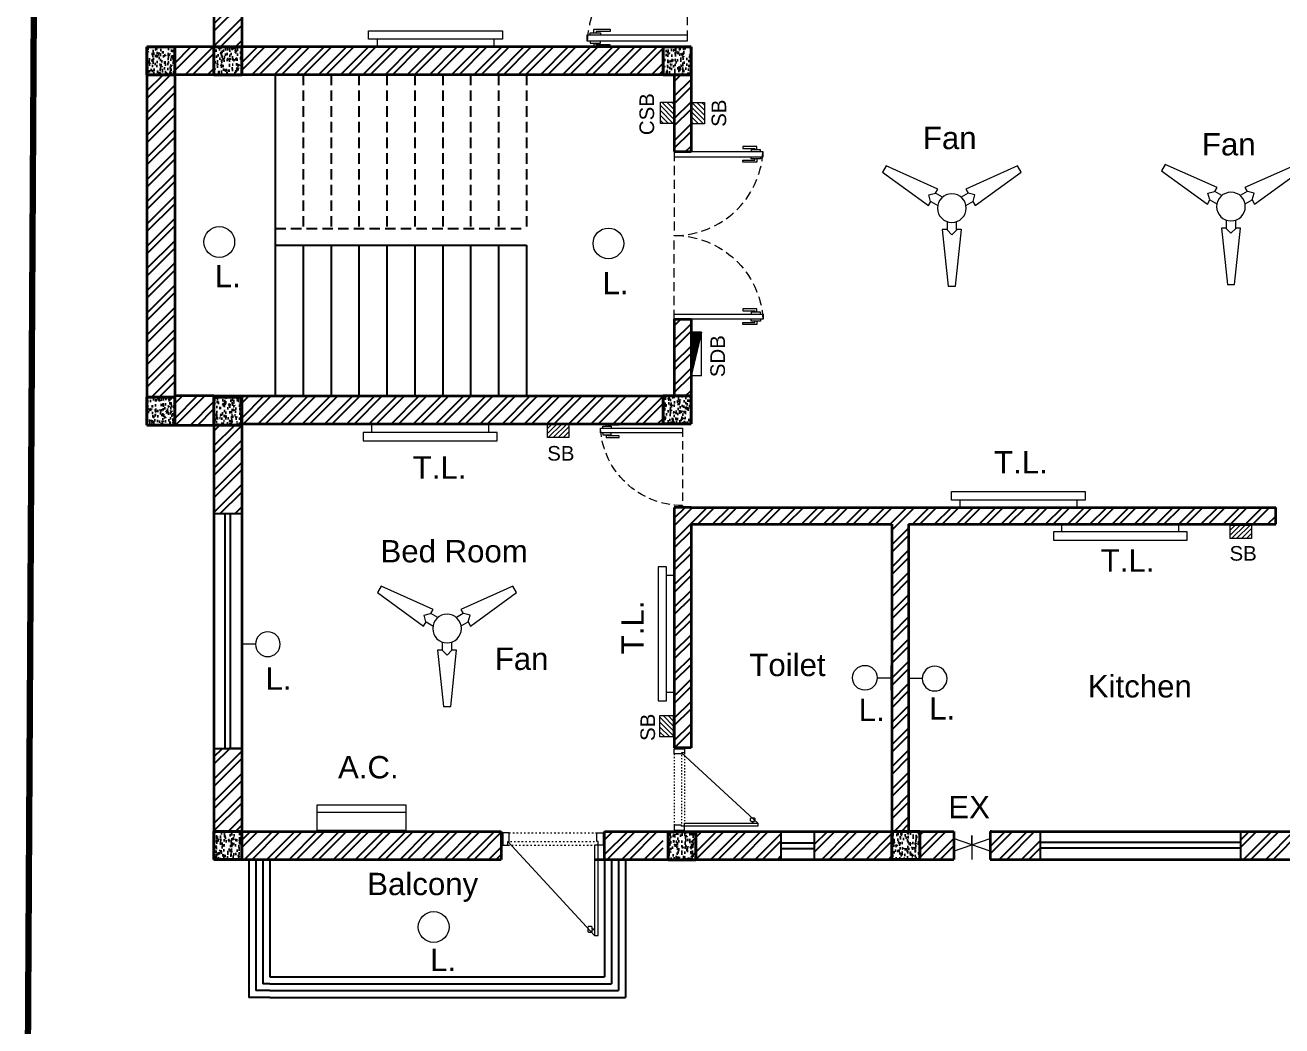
# Model space of a CAD drawing. Header units: inches. Extents: x 4161 to 8381, y 472 to 1500.
# Drawn here: x 4991.2 to 5441.6, y 826.1 to 1184.5 of the extents above; entities that cross this region are included whole.
import ezdxf

# ---------------------------------------------------------------- set-up
doc = ezdxf.new("R2010")
doc.units = ezdxf.units.IN
doc.header["$MEASUREMENT"] = 0
doc.linetypes.add('ACAD_ISO03W100', pattern=[30, 12, -18])
doc.linetypes.add('HIDDEN', pattern=[0.375, 0.25, -0.125])
doc.layers.get('0').update_dxf_attribs({"lineweight": 35})
for name, color, linetype, lineweight in [('0.Columns', 1, 'Continuous', 35), ('1.Wall', 7, 'Continuous', 35), ('Box', 7, 'Continuous', 15), ('Doors & Furni', 20, 'Continuous', 5), ('E_Elements', 7, 'Continuous', 15), ('E_FITTINGS', 7, 'Continuous', 15), ('Hatch', 7, 'Continuous', 15)]:
    doc.layers.add(name, color=color, linetype=linetype, lineweight=lineweight)
for name, color, linetype in [('3.Windows', 130, 'Continuous'), ('4.Hatch', 14, 'Continuous'), ('5.Texts', 50, 'Continuous'), ('6.Stairs', 161, 'Continuous'), ('8.Balcony', 90, 'Continuous'), ('9.Vent', 130, 'Continuous'), ('Electrical Components', 170, 'Continuous'), ('rod', 252, 'Continuous'), ('wood', 20, 'Continuous')]:
    doc.layers.add(name, color=color, linetype=linetype)
doc.styles.get("Standard").update_dxf_attribs({"font": 'arial.ttf'})

# ---------------------------------------------------------------- blocks, each defined once
blk = doc.blocks.new('window6')
at = {"layer": '3.Windows', "color": 141, "true_color": 0xadddf7}
for p, q in [((4180.67, 1736.78), (4108.67, 1736.78)), ((4180.67, 1734.78), (4108.67, 1734.78))]:
    blk.add_line(p, q, dxfattribs=at)
at = {"layer": '3.Windows'}
blk.add_lwpolyline([(4180.67, 1740.78), (4108.67, 1740.78), (4108.67, 1730.78), (4180.67, 1730.78)], close=True, dxfattribs=at)
blk = doc.blocks.new('Vent')
at = {"layer": '9.Vent'}
for p, q in [((-12, -3.9), (-12, 6.1)), ((-12, 3.82), (-12, 6.1)), ((0, -3.9), (0, 6.1))]:
    blk.add_line(p, q, dxfattribs=at)
at = {"layer": '9.Vent', "color": 5}
for p, q in [((-12, 2), (0, 2)), ((-12, 0), (0, 0))]:
    blk.add_line(p, q, dxfattribs=at)
blk = doc.blocks.new('Dd2')
at = {"layer": 'rod', "lineweight": 13}
blk.add_lwpolyline([(-36.5, 41), (-2, 3.5)], dxfattribs=at)
blk.add_lwpolyline([(-36.5, 38.75), (-35.5, 38.75), (-35.5, 39.25, -0.414214), (-35, 39.75), (-34.5, 39.75, -0.414214), (-34, 39.25), (-34, 37.75, -0.414214), (-34.5, 37.25), (-35, 37.25, -0.414214), (-35.5, 37.75), (-35.5, 38.25), (-36.5, 38.25)], format="xyb", dxfattribs=at)
at = {"layer": 'rod', "linetype": 'ACAD_ISO03W100', "lineweight": 13, "ltscale": 0.05}
for points in [[(-3, 3.5), (-37.5, 3.5)], [(-2, 5), (-36.5, 5)], [(-2.5, 0), (-37.5, 0)]]:
    blk.add_lwpolyline(points, dxfattribs=at)
at = {"layer": 'wood', "lineweight": 13}
for points in [[(-36.5, 41), (-38, 41), (-38, 5), (-36.5, 5)], [(-40, 0), (-40, 5), (-38, 5), (-38, 3.5), (-37.5, 3.5), (-37.5, 0)], [(0, 0), (0, 5), (-2, 5), (-2, 3.5), (-2.5, 3.5), (-2.5, 0)]]:
    blk.add_lwpolyline(points, close=True, dxfattribs=at)
blk = doc.blocks.new('window7 virtical')
at = {"layer": '3.Windows', "color": 141, "true_color": 0xadddf7}
for p, q in [((4405.51, 1605.94), (4405.51, 1689.94)), ((4407.51, 1605.94), (4407.51, 1689.94))]:
    blk.add_line(p, q, dxfattribs=at)
at = {"layer": '3.Windows'}
for p, q in [((4401.51, 1605.94), (4411.51, 1605.94)), ((4411.51, 1605.94), (4406.83, 1605.94)), ((4406.83, 1605.94), (4406.83, 1605.94))]:
    blk.add_line(p, q, dxfattribs=at)
blk.add_lwpolyline([(4411.51, 1605.94), (4411.51, 1689.94), (4401.51, 1689.94), (4401.51, 1605.94)], close=True, dxfattribs=at)
blk = doc.blocks.new('Door')
at = {"layer": 'Doors & Furni', "color": 20}
for p, q in [((4002.74, 982.3), (4001.9, 982.3)), ((4001.9, 982.3), (4001.9, 978.61)), ((4004.74, 983.4), (4002.74, 983.4)), ((4002.74, 983.4), (4002.74, 947.4)), ((4004.74, 947.4), (4004.74, 983.4)), ((4004.74, 982.3), (4005.57, 982.3)), ((4005.57, 982.3), (4005.57, 978.61)), ((4001.9, 980.9), (4000.59, 980.9)), ((4000.59, 980.9), (4000.59, 975.13)), ((4001.34, 975.13), (4001.34, 980.06)), ((4001.34, 980.06), (4001.9, 980.06)), ((4001.9, 978.61), (4002.74, 978.61)), ((4005.57, 978.61), (4004.74, 978.61)), ((4005.57, 980.9), (4006.88, 980.9)), ((4006.13, 980.06), (4005.57, 980.06)), ((4006.13, 975.13), (4006.13, 980.06)), ((4006.88, 980.9), (4006.88, 975.13)), ((4000.59, 975.13), (4001.34, 975.13)), ((4006.88, 975.13), (4006.13, 975.13)), ((4002.74, 947.4), (4004.74, 947.4))]:
    blk.add_line(p, q, dxfattribs=at)
at = {"layer": 'Doors & Furni', "color": 1, "linetype": 'HIDDEN', "ltscale": 15}
blk.add_line((4002.74, 947.4), (4036.59, 947.4), dxfattribs=at)
blk.add_arc((4000.59, 947.4), 36, 0, 86.583, dxfattribs=at)
blk = doc.blocks.new('Main door')
at = {"layer": 'Doors & Furni', "color": 20, "rotation": 270}
blk.add_blockref('Door', (2262.32, 5102.4), dxfattribs=at)
at = {"layer": 'Doors & Furni', "color": 20, "xscale": -1, "rotation": 270}
blk.add_blockref('Door', (2262.32, -2970.78), dxfattribs=at)
blk = doc.blocks.new('Hatch')
at = {"layer": '4.Hatch', "color": 244, "linetype": 'Continuous', "true_color": 0x991b1e}
for p, q in [((3054.72, 1312.58), (3058.45, 1316.31)), ((3054.72, 1309.93), (3061.1, 1316.31)), ((3056.4, 1306.31), (3066.4, 1316.31)), ((3059.05, 1306.31), (3069.05, 1316.31)), ((3064.36, 1306.31), (3074.36, 1316.31)), ((3067.01, 1306.31), (3077.01, 1316.31)), ((3072.31, 1306.31), (3082.31, 1316.31)), ((3074.96, 1306.31), (3084.96, 1316.31)), ((3080.27, 1306.31), (3090.27, 1316.31)), ((3082.92, 1306.31), (3092.92, 1316.31)), ((3088.22, 1306.31), (3097.38, 1315.47)), ((3090.87, 1306.31), (3097.38, 1312.82)), ((3044.72, 1299.93), (3051.1, 1306.31)), ((3096.18, 1306.31), (3097.38, 1307.52)), ((3044.72, 1294.63), (3054.72, 1304.63)), ((3044.72, 1291.98), (3054.72, 1301.98)), ((3044.72, 1286.67), (3054.72, 1296.67)), ((3044.72, 1284.02), (3054.72, 1294.02)), ((3044.72, 1278.72), (3054.72, 1288.72)), ((3044.72, 1276.07), (3054.72, 1286.07)), ((3044.72, 1270.76), (3054.72, 1280.76)), ((3044.72, 1268.11), (3054.72, 1278.11)), ((3048.3, 1266.39), (3054.72, 1272.81)), ((3050.95, 1266.39), (3054.72, 1270.16)), ((3044.72, 1151.44), (3049.92, 1156.64)), ((3044.72, 1148.79), (3052.57, 1156.64)), ((3044.72, 1143.48), (3054.72, 1153.48)), ((3044.72, 1140.83), (3054.72, 1150.83)), ((3044.72, 1135.53), (3054.72, 1145.53)), ((3044.72, 1132.88), (3054.72, 1142.88)), ((3044.72, 1127.57), (3054.72, 1137.57)), ((3047.11, 1127.31), (3054.72, 1134.92)), ((3030.72, 1121.53), (3036.5, 1127.31)), ((3030.72, 1118.88), (3039.15, 1127.31)), ((3034.46, 1117.31), (3044.46, 1127.31)), ((3052.41, 1127.31), (3054.72, 1129.62)), ((3054.72, 1121.66), (3060.37, 1127.31)), ((3054.72, 1119.01), (3063.02, 1127.31)), ((3058.32, 1117.31), (3068.32, 1127.31)), ((3060.97, 1117.31), (3070.97, 1127.31)), ((3066.28, 1117.31), (3076.28, 1127.31)), ((3068.93, 1117.31), (3078.93, 1127.31)), ((3074.23, 1117.31), (3084.23, 1127.31)), ((3076.88, 1117.31), (3086.88, 1127.31)), ((3082.19, 1117.31), (3092.19, 1127.31)), ((3084.84, 1117.31), (3094.84, 1127.31)), ((3090.14, 1117.31), (3100.14, 1127.31)), ((3092.79, 1117.31), (3102.79, 1127.31)), ((3098.1, 1117.31), (3108.1, 1127.31)), ((3100.75, 1117.31), (3110.75, 1127.31)), ((3106.05, 1117.31), (3116.05, 1127.31)), ((3108.7, 1117.31), (3118.7, 1127.31)), ((3114.01, 1117.31), (3124.01, 1127.31)), ((3116.66, 1117.31), (3126.66, 1127.31)), ((3121.96, 1117.31), (3131.96, 1127.31)), ((3124.61, 1117.31), (3134.61, 1127.31)), ((3129.92, 1117.31), (3139.92, 1127.31)), ((3132.57, 1117.31), (3142.57, 1127.31)), ((3137.87, 1117.31), (3147.87, 1127.31)), ((3140.52, 1117.31), (3150.52, 1127.31)), ((3145.83, 1117.31), (3155.83, 1127.31)), ((3148.48, 1117.31), (3158.48, 1127.31)), ((3153.78, 1117.31), (3163.78, 1127.31)), ((3156.43, 1117.31), (3166.43, 1127.31)), ((3161.74, 1117.31), (3171.74, 1127.31)), ((3164.39, 1117.31), (3174.39, 1127.31)), ((3169.69, 1117.31), (3179.69, 1127.31)), ((3172.34, 1117.31), (3182.34, 1127.31)), ((3177.65, 1117.31), (3187.65, 1127.31)), ((3180.3, 1117.31), (3190.3, 1127.31)), ((3185.6, 1117.31), (3195.6, 1127.31)), ((3188.25, 1117.31), (3198.25, 1127.31)), ((3193.56, 1117.31), (3203.56, 1127.31)), ((3196.21, 1117.31), (3205.72, 1126.82)), ((3037.11, 1117.31), (3044.72, 1124.92)), ((3201.51, 1117.31), (3205.72, 1121.52)), ((3042.41, 1117.31), (3044.72, 1119.62)), ((3204.16, 1117.31), (3205.72, 1118.87)), ((3209.72, 1114.91), (3212.12, 1117.31)), ((3209.72, 1109.61), (3215.72, 1115.61)), ((3209.72, 1106.96), (3215.72, 1112.96)), ((3209.72, 1101.66), (3215.72, 1107.66)), ((3209.72, 1099), (3215.72, 1105)), ((3209.72, 1093.7), (3215.72, 1099.7)), ((3209.72, 1091.05), (3215.72, 1097.05)), ((3213.79, 1089.81), (3215.72, 1091.75))]:
    blk.add_line(p, q, dxfattribs=at)
blk = doc.blocks.new('AC')
at = {"layer": 'E_Elements'}
for p, q in [((5826.63, 1009.16), (5858.63, 1009.16)), ((5826.63, 1000.16), (5826.63, 1009.16)), ((5828.29, 1009.63), (5856.95, 1009.63)), ((5828.29, 1009.63), (5828.29, 1009.16)), ((5856.95, 1009.63), (5856.95, 1009.16)), ((5858.63, 1009.16), (5858.63, 1009.16)), ((5858.63, 1009.16), (5858.63, 1000.16)), ((5826.63, 1002.72), (5858.63, 1002.72)), ((5858.63, 1000.16), (5826.63, 1000.16))]:
    blk.add_line(p, q, dxfattribs=at)
blk = doc.blocks.new('FAN')
at = {"layer": 'E_Elements'}
for p, q in [((-23.57, 15.12), (-24.88, 12.85)), ((-4.97, 6.83), (-23.57, 15.12)), ((23.57, 15.12), (4.97, 6.83)), ((24.88, 12.85), (23.57, 15.12)), ((-24.88, 12.85), (-8.39, 0.89)), ((8.39, 0.89), (24.88, 12.85)), ((-8.26, 4.77), (-5.89, 5.4)), ((-7.62, 2.4), (-8.26, 4.77)), ((-5.82, 5.34), (-4.97, 6.83)), ((-3.34, 3.91), (-5.82, 5.34)), ((5.82, 5.34), (3.34, 3.91)), ((4.97, 6.83), (5.82, 5.34)), ((8.26, 4.77), (5.89, 5.4)), ((7.62, 2.4), (8.26, 4.77)), ((-8.39, 0.89), (-7.54, 2.37)), ((-7.54, 2.37), (-5.06, 0.94)), ((5.06, 0.94), (7.54, 2.37)), ((7.54, 2.37), (8.39, 0.89)), ((-3.43, -7.71), (-1.31, -27.97)), ((-1.71, -7.71), (-3.43, -7.71)), ((-1.73, -7.8), (0, -9.53)), ((-1.71, -4.85), (-1.71, -7.71)), ((0, -9.53), (1.73, -7.8)), ((1.31, -27.97), (3.43, -7.71)), ((1.71, -7.71), (1.71, -4.85)), ((3.43, -7.71), (1.71, -7.71)), ((-1.31, -27.97), (1.31, -27.97))]:
    blk.add_line(p, q, dxfattribs=at)
for start, end in [(360, 180), (180, 0)]:
    blk.add_arc((0, 0), 5.14, start, end, dxfattribs=at)
blk = doc.blocks.new('O')
at = {"layer": 'E_Elements', "ltscale": 4}
for p, q in [((9523.61, 2111.57), (9520.91, 2111.57)), ((9523.61, 2069.68), (9520.91, 2069.68))]:
    blk.add_line(p, q, dxfattribs=at)
at = {"layer": 'E_Elements', "ltscale": 0.01}
blk.add_lwpolyline([(9526.61, 2066.63), (9526.61, 2114.63), (9523.61, 2114.63), (9523.61, 2066.63)], close=True, dxfattribs=at)
blk = doc.blocks.new('A$C482B25E6')
at = {"layer": 'E_FITTINGS'}
for p, q in [((0, 0), (0, 7.1)), ((3.9, 3.55), (0, 3.55))]:
    blk.add_line(p, q, dxfattribs=at)
blk.add_circle((7.45, 3.55), 3.55, dxfattribs=at)
blk = doc.blocks.new('2')
at = {"layer": 'Hatch', "ltscale": 0.01}
h = blk.add_hatch(dxfattribs=at)
h.set_pattern_fill('ANSI31', color=256, scale=10, style=0)
h.paths.add_polyline_path([(7846.79, 2035.92), (7841.97, 2035.92), (7841.97, 2028.24), (7846.79, 2028.24)])
at = {"layer": 'E_Elements'}
blk.add_lwpolyline([(7841.97, 2028.24), (7846.79, 2028.24), (7846.79, 2035.92), (7841.97, 2035.92)], close=True, dxfattribs=at)
blk = doc.blocks.new('A$C50C60B13')
at = {"layer": 'E_Elements'}
for p, q in [((0, 6.08), (0, 0)), ((24.88, 6.08), (0, 0)), ((0, 6.08), (24.88, 6.08)), ((0.07, 0), (0.09, 0.02)), ((0.24, 0), (0.32, 0.08)), ((0.42, 0), (0.56, 0.14)), ((0.6, 0), (0.79, 0.19)), ((0.77, 0), (1.02, 0.25)), ((0.95, 0), (1.26, 0.31)), ((1.13, 0), (1.49, 0.36)), ((1.3, 0), (1.73, 0.42)), ((1.48, 0), (1.96, 0.48)), ((1.66, 0), (2.19, 0.54)), ((1.83, 0), (2.43, 0.59)), ((2.01, 0), (2.66, 0.65)), ((2.19, 0), (2.9, 0.71)), ((2.36, 0), (3.13, 0.77)), ((2.54, 0), (3.36, 0.82)), ((2.72, 0), (3.6, 0.88)), ((2.89, 0), (3.83, 0.94)), ((3.07, 0), (4.07, 0.99)), ((3.25, 0), (4.3, 1.05)), ((3.42, 0), (4.53, 1.11)), ((3.6, 0), (4.77, 1.17)), ((3.78, 0), (5, 1.22)), ((3.96, 0), (5.24, 1.28)), ((4.13, 0), (5.47, 1.34)), ((4.31, 0), (5.7, 1.39)), ((4.49, 0), (5.94, 1.45)), ((4.66, 0), (6.17, 1.51)), ((4.84, 0), (6.41, 1.57)), ((5.02, 0), (6.64, 1.62)), ((5.19, 0), (6.87, 1.68)), ((5.37, 0), (7.11, 1.74)), ((5.55, 0), (7.34, 1.79)), ((5.72, 0), (7.58, 1.85)), ((5.9, 0), (7.81, 1.91)), ((6.08, 0), (8.04, 1.97)), ((6.25, 0), (8.28, 2.02)), ((6.43, 0), (8.51, 2.08)), ((6.61, 0), (8.74, 2.14)), ((6.78, 0), (8.98, 2.2)), ((6.96, 0), (9.21, 2.25)), ((7.14, 0), (9.45, 2.31)), ((7.31, 0), (9.68, 2.37)), ((7.49, 0), (9.91, 2.42)), ((7.67, 0), (10.15, 2.48)), ((7.84, 0), (10.38, 2.54)), ((8.02, 0), (10.62, 2.6)), ((8.2, 0), (10.85, 2.65)), ((8.37, 0), (11.08, 2.71)), ((8.55, 0), (11.32, 2.77)), ((8.73, 0), (11.55, 2.82)), ((8.9, 0), (11.79, 2.88)), ((9.08, 0), (12.02, 2.94)), ((9.26, 0), (12.25, 3)), ((9.44, 0), (12.49, 3.05)), ((9.61, 0), (12.72, 3.11)), ((9.79, 0), (12.96, 3.17)), ((9.97, 0), (13.19, 3.23)), ((10.14, 0), (13.42, 3.28)), ((10.32, 0), (13.66, 3.34)), ((10.5, 0), (13.89, 3.4)), ((10.67, 0), (14.13, 3.45)), ((10.85, 0), (14.36, 3.51)), ((11.03, 0), (14.59, 3.57)), ((11.2, 0), (14.83, 3.63)), ((11.38, 0), (15.06, 3.68)), ((11.56, 0), (15.3, 3.74)), ((11.73, 0), (15.53, 3.8)), ((11.91, 0), (15.76, 3.85)), ((12.09, 0), (16, 3.91)), ((12.26, 0), (16.23, 3.97)), ((12.44, 0), (16.47, 4.03)), ((12.62, 0), (16.7, 4.08)), ((12.79, 0), (16.93, 4.14)), ((12.97, 0), (17.17, 4.2)), ((13.15, 0), (17.4, 4.25)), ((13.32, 0), (17.64, 4.31)), ((13.5, 0), (17.87, 4.37)), ((13.68, 0), (18.1, 4.43)), ((13.85, 0), (18.34, 4.48)), ((14.03, 0), (18.57, 4.54)), ((14.21, 0), (18.81, 4.6)), ((14.39, 0), (19.04, 4.66)), ((14.56, 0), (19.27, 4.71)), ((14.74, 0), (19.51, 4.77)), ((14.92, 0), (19.74, 4.83)), ((15.09, 0), (19.98, 4.88)), ((15.27, 0), (20.21, 4.94)), ((15.45, 0), (20.44, 5)), ((15.62, 0), (20.68, 5.06)), ((15.8, 0), (20.91, 5.11)), ((15.98, 0), (21.15, 5.17)), ((16.15, 0), (21.38, 5.23)), ((16.33, 0), (21.61, 5.28)), ((16.51, 0), (21.85, 5.34)), ((16.68, 0), (22.08, 5.4)), ((16.86, 0), (22.32, 5.46)), ((17.04, 0), (22.55, 5.51)), ((17.21, 0), (22.78, 5.57)), ((17.39, 0), (23.02, 5.63)), ((17.57, 0), (23.25, 5.69)), ((17.74, 0), (23.49, 5.74)), ((17.92, 0), (23.72, 5.8)), ((18.1, 0), (23.95, 5.86)), ((18.27, 0), (24.19, 5.91)), ((18.45, 0), (24.42, 5.97)), ((18.63, 0), (24.66, 6.03)), ((18.8, 0), (24.88, 6.08)), ((18.98, 0), (24.88, 5.9)), ((19.16, 0), (24.88, 5.73)), ((19.33, 0), (24.88, 5.55)), ((19.51, 0), (24.88, 5.37)), ((19.69, 0), (24.88, 5.2)), ((19.87, 0), (24.88, 5.02)), ((20.04, 0), (24.88, 4.84)), ((20.22, 0), (24.88, 4.66)), ((20.4, 0), (24.88, 4.49)), ((20.57, 0), (24.88, 4.31)), ((20.75, 0), (24.88, 4.13)), ((20.93, 0), (24.88, 3.96)), ((21.1, 0), (24.88, 3.78)), ((21.28, 0), (24.88, 3.6)), ((21.46, 0), (24.88, 3.43)), ((21.63, 0), (24.88, 3.25)), ((21.81, 0), (24.88, 3.07)), ((21.99, 0), (24.88, 2.9)), ((22.16, 0), (24.88, 2.72)), ((22.34, 0), (24.88, 2.54)), ((22.52, 0), (24.88, 2.37)), ((22.69, 0), (24.88, 2.19)), ((22.87, 0), (24.88, 2.01)), ((23.05, 0), (24.88, 1.84)), ((23.22, 0), (24.88, 1.66)), ((23.4, 0), (24.88, 1.48)), ((23.58, 0), (24.88, 1.31)), ((23.75, 0), (24.88, 1.13)), ((23.93, 0), (24.88, 0.95)), ((24.11, 0), (24.88, 0.78)), ((24.28, 0), (24.88, 0.6)), ((24.46, 0), (24.88, 0.42)), ((24.64, 0), (24.88, 0.25)), ((24.81, 0), (24.88, 0.07)), ((24.88, 6.08), (24.88, 0)), ((0, 0), (24.88, 0))]:
    blk.add_line(p, q, dxfattribs=at)
blk = doc.blocks.new('Column2.0')
at = {"layer": '0.Columns', "true_color": 0x991b1e}
h = blk.add_hatch(dxfattribs=at)
h.set_pattern_fill('AR-CONC', color=244, scale=0.54)
h.set_pattern_definition([(50, (868.9964, 332.3348), (3.873205, -0.3388615), [0.405, -4.455]), (355, (868.9964, 332.335), (-0.7492572, 4.0618375), [0.324, -3.564]), (100.45144, (869.319, 332.3066), (3.1239478, 3.722976), [0.344197, -3.7861674]), (46.1842, (868.9964, 333.415), (5.763103, -0.893804), [0.6075, -6.6825]), (96.63564, (869.4767, 333.3403), (5.0471745, 5.2602404), [0.516296, -5.679254]), (351.18416, (868.9964, 333.415), (5.0471745, 5.26024), [0.486, -5.346]), (21, (869.5364, 333.1448), (3.223298, -2.174142), [0.405, -4.455]), (326, (869.5364, 333.145), (1.3139028, 3.9158102), [0.324, -3.564]), (71.45144, (869.805, 332.9636), (4.537201, 1.7416682), [0.344197, -3.7861674]), (37.5, (868.9964, 332.3348), (0.0656632, 1.7976268), [0, -3.5208, 0, -3.618, 0, -3.5775]), (7.5, (868.9964, 332.3348), (1.4205755, 2.1298232), [0, -2.0628, 0, -3.4398, 0, -1.3635]), (327.5, (867.7922, 332.3348), (2.88264116, -0.1217963), [0, -1.35, 0, -4.212, 0, -5.589]), (317.5, (867.2522, 332.3348), (3.1492053, 0.5405669), [0, -1.755, 0, -2.7972, 0, -3.969])])
h.paths.add_polyline_path([(4674.88, 1327.63), (4674.88, 1337.63), (4664.88, 1337.63), (4664.88, 1327.63)])
at = {"layer": '0.Columns', "linetype": 'ACAD_ISO03W100', "lineweight": 40}
for p, q in [((4674.88, 1337.63), (4664.88, 1337.63)), ((4664.88, 1337.63), (4664.88, 1327.63)), ((4674.88, 1327.63), (4674.88, 1337.63)), ((4664.88, 1327.63), (4674.88, 1327.63))]:
    blk.add_line(p, q, dxfattribs=at)
blk = doc.blocks.new('Title Box 2.0')
at = {"lineweight": 100, "ltscale": 0.5}
blk.add_lwpolyline([(4996.97, 684.44), (5689.78, 684.44), (5694.53, 1520.13), (5001.72, 1520.13), (4996.97, 684.44)], dxfattribs=at)

msp = doc.modelspace()

# ---------------------------------------------------------------- linework, layer by layer
at = {"layer": '1.Wall'}
for p, q in [((5058.847, 1206.075), (5058.847, 1176.751)), ((5068.847, 1206.075), (5068.847, 1176.751)), ((5058.847, 1176.751), (5034.847, 1176.751)), ((5034.847, 1176.751), (5034.847, 1041.301)), ((5223.847, 1176.751), (5068.847, 1176.751)), ((5219.847, 1176.751), (5219.847, 1166.751)), ((5223.847, 1176.751), (5229.847, 1176.751)), ((5229.847, 1176.751), (5229.847, 1139.251)), ((5058.847, 1166.751), (5044.847, 1166.751)), ((5058.847, 1166.751), (5044.847, 1166.751)), ((5044.847, 1166.751), (5044.847, 1051.751)), ((5223.847, 1166.751), (5058.847, 1166.751)), ((5223.847, 1166.751), (5223.847, 1139.251)), ((5223.847, 1139.251), (5229.847, 1139.251)), ((5223.847, 1079.251), (5223.847, 1051.751)), ((5223.847, 1079.251), (5229.847, 1079.251)), ((5229.847, 1079.251), (5229.847, 1041.751)), ((5058.847, 1051.751), (5044.847, 1051.751)), ((5058.847, 1051.751), (5223.847, 1051.751)), ((5034.847, 1041.301), (5058.847, 1041.301)), ((5058.847, 1041.301), (5058.847, 885.751)), ((5068.847, 1041.751), (5223.847, 1041.751)), ((5068.847, 1041.751), (5068.847, 895.751)), ((5223.847, 1041.751), (5229.847, 1041.751)), ((5223.847, 1011.751), (5223.847, 925.751)), ((5229.847, 1011.751), (5223.847, 1011.751)), ((5229.847, 1011.751), (5307.847, 1011.751)), ((5307.847, 1011.751), (5439.394, 1011.751)), ((5439.394, 1005.751), (5439.394, 1011.751)), ((5229.847, 1005.751), (5301.847, 1005.751)), ((5229.847, 1005.751), (5229.847, 925.751)), ((5301.847, 1005.751), (5301.847, 895.751)), ((5307.847, 1005.751), (5307.847, 895.751)), ((5307.847, 1005.751), (5439.394, 1005.751)), ((5229.847, 925.751), (5223.847, 925.751)), ((5068.847, 895.751), (5161.791, 895.751)), ((5161.791, 895.751), (5161.791, 885.751)), ((5198.851, 895.751), (5223.847, 895.751)), ((5198.851, 885.741), (5198.851, 895.751)), ((5223.847, 895.751), (5229.847, 895.751)), ((5229.847, 895.751), (5301.847, 895.751)), ((5307.847, 895.751), (5324, 895.751)), ((5324, 895.751), (5324, 885.751)), ((5337.031, 895.751), (5337.031, 885.751)), ((5337.5, 895.751), (5337.031, 895.751)), ((5337.5, 895.751), (5475.394, 895.751)), ((5058.847, 885.751), (5161.791, 885.751)), ((5195.211, 885.751), (5324, 885.751)), ((5337.031, 885.751), (5337.5, 885.751)), ((5337.5, 885.751), (5485.394, 885.751))]:
    msp.add_line(p, q, dxfattribs=at)
at = {"layer": '4.Hatch', "color": 244, "linetype": 'Continuous', "true_color": 0x991b1e}
for p, q in [((5044.847, 1176.27), (5045.328, 1176.751)), ((5068.847, 1176.405), (5069.193, 1176.751)), ((5034.847, 1160.967), (5040.631, 1166.751)), ((5034.847, 1166.27), (5035.328, 1166.751)), ((5034.847, 1158.315), (5043.283, 1166.751)), ((5034.847, 1153.012), (5044.847, 1163.012)), ((5034.847, 1150.36), (5044.847, 1160.36)), ((5034.847, 1145.057), (5044.847, 1155.057)), ((5034.847, 1142.405), (5044.847, 1152.405)), ((5034.847, 1137.102), (5044.847, 1147.102)), ((5034.847, 1134.45), (5044.847, 1144.45)), ((5034.847, 1129.147), (5044.847, 1139.147)), ((5034.847, 1126.495), (5044.847, 1136.495)), ((5034.847, 1121.192), (5044.847, 1131.192)), ((5034.847, 1118.54), (5044.847, 1128.54)), ((5034.847, 1113.237), (5044.847, 1123.237)), ((5034.847, 1110.585), (5044.847, 1120.585)), ((5034.847, 1105.282), (5044.847, 1115.282)), ((5034.847, 1102.63), (5044.847, 1112.63)), ((5034.847, 1097.327), (5044.847, 1107.327)), ((5034.847, 1094.675), (5044.847, 1104.675)), ((5034.847, 1089.372), (5044.847, 1099.372)), ((5034.847, 1086.72), (5044.847, 1096.72)), ((5034.847, 1081.417), (5044.847, 1091.417)), ((5034.847, 1078.766), (5044.847, 1088.766)), ((5034.847, 1073.462), (5044.847, 1083.462)), ((5034.847, 1070.811), (5044.847, 1080.811)), ((5223.847, 1076.847), (5226.251, 1079.251)), ((5223.847, 1071.543), (5229.847, 1077.543)), ((5034.847, 1065.507), (5044.847, 1075.507)), ((5034.847, 1062.856), (5044.847, 1072.856)), ((5223.847, 1068.892), (5229.847, 1074.892)), ((5034.847, 1057.552), (5044.847, 1067.552)), ((5223.847, 1063.588), (5229.847, 1069.588)), ((5034.847, 1054.901), (5044.847, 1064.901)), ((5223.847, 1060.937), (5229.847, 1066.937)), ((5036.55, 1051.301), (5044.847, 1059.597)), ((5223.847, 1055.634), (5229.847, 1061.634)), ((5223.847, 1052.982), (5229.847, 1058.982)), ((5039.202, 1051.301), (5044.847, 1056.946)), ((5044.505, 1051.301), (5044.956, 1051.751)), ((5044.847, 1043.687), (5052.91, 1051.751)), ((5044.847, 1048.991), (5047.607, 1051.751)), ((5045.112, 1041.301), (5055.562, 1051.751)), ((5050.415, 1041.301), (5058.847, 1049.733)), ((5060.415, 1051.301), (5060.865, 1051.751)), ((5063.067, 1051.301), (5063.517, 1051.751)), ((5068.37, 1051.301), (5068.82, 1051.751)), ((5068.847, 1043.823), (5076.775, 1051.751)), ((5068.847, 1049.126), (5071.472, 1051.751)), ((5069.427, 1041.751), (5079.427, 1051.751)), ((5074.73, 1041.751), (5084.73, 1051.751)), ((5077.382, 1041.751), (5087.382, 1051.751)), ((5082.685, 1041.751), (5092.685, 1051.751)), ((5085.337, 1041.751), (5095.337, 1051.751)), ((5090.64, 1041.751), (5100.64, 1051.751)), ((5093.292, 1041.751), (5103.292, 1051.751)), ((5098.595, 1041.751), (5108.595, 1051.751)), ((5101.247, 1041.751), (5111.247, 1051.751)), ((5106.55, 1041.751), (5116.55, 1051.751)), ((5109.202, 1041.751), (5119.202, 1051.751)), ((5114.505, 1041.751), (5124.505, 1051.751)), ((5117.157, 1041.751), (5127.157, 1051.751)), ((5122.46, 1041.751), (5132.46, 1051.751)), ((5125.112, 1041.751), (5135.112, 1051.751)), ((5130.415, 1041.751), (5140.415, 1051.751)), ((5133.067, 1041.751), (5143.067, 1051.751)), ((5138.37, 1041.751), (5148.37, 1051.751)), ((5141.022, 1041.751), (5151.022, 1051.751)), ((5146.325, 1041.751), (5156.325, 1051.751)), ((5148.976, 1041.751), (5158.976, 1051.751)), ((5154.28, 1041.751), (5164.28, 1051.751)), ((5156.931, 1041.751), (5166.931, 1051.751)), ((5162.235, 1041.751), (5172.235, 1051.751)), ((5164.886, 1041.751), (5174.886, 1051.751)), ((5170.19, 1041.751), (5180.19, 1051.751)), ((5172.841, 1041.751), (5182.841, 1051.751)), ((5178.145, 1041.751), (5188.145, 1051.751)), ((5180.796, 1041.751), (5190.796, 1051.751)), ((5186.1, 1041.751), (5196.1, 1051.751)), ((5188.751, 1041.751), (5198.751, 1051.751)), ((5194.055, 1041.751), (5204.055, 1051.751)), ((5196.706, 1041.751), (5206.706, 1051.751)), ((5202.193, 1041.935), (5212.009, 1051.751)), ((5204.838, 1041.928), (5214.661, 1051.751)), ((5210.093, 1041.879), (5219.964, 1051.751)), ((5227.919, 1051.751), (5229.847, 1053.679)), ((5053.067, 1041.301), (5058.847, 1047.081)), ((5212.72, 1041.855), (5219.847, 1048.982)), ((5058.37, 1041.301), (5058.847, 1041.778)), ((5058.847, 1033.823), (5066.325, 1041.301)), ((5058.847, 1039.126), (5061.022, 1041.301)), ((5058.847, 1031.171), (5068.847, 1041.171)), ((5217.974, 1041.806), (5219.847, 1043.679)), ((5058.847, 1025.868), (5068.847, 1035.868)), ((5058.847, 1023.216), (5068.847, 1033.216)), ((5058.847, 1017.913), (5068.847, 1027.913)), ((5058.847, 1015.261), (5068.847, 1025.261)), ((5058.847, 1009.958), (5068.847, 1019.958)), ((5061.035, 1009.495), (5068.847, 1017.306)), ((5066.339, 1009.495), (5068.847, 1012.003)), ((5223.847, 1007.904), (5227.694, 1011.751)), ((5223.847, 999.949), (5235.649, 1011.751)), ((5223.847, 1005.252), (5230.346, 1011.751)), ((5232.301, 1005.751), (5238.301, 1011.751)), ((5237.604, 1005.751), (5243.604, 1011.751)), ((5240.256, 1005.751), (5246.256, 1011.751)), ((5245.559, 1005.751), (5251.559, 1011.751)), ((5248.211, 1005.751), (5254.211, 1011.751)), ((5253.514, 1005.751), (5259.514, 1011.751)), ((5256.166, 1005.751), (5262.166, 1011.751)), ((5261.469, 1005.751), (5267.469, 1011.751)), ((5264.121, 1005.751), (5270.121, 1011.751)), ((5269.424, 1005.751), (5275.424, 1011.751)), ((5272.076, 1005.751), (5278.076, 1011.751)), ((5277.379, 1005.751), (5283.379, 1011.751)), ((5280.03, 1005.751), (5286.03, 1011.751)), ((5285.334, 1005.751), (5291.334, 1011.751)), ((5287.985, 1005.751), (5293.985, 1011.751)), ((5293.289, 1005.751), (5299.289, 1011.751)), ((5295.94, 1005.751), (5301.94, 1011.751)), ((5301.244, 1005.751), (5307.244, 1011.751)), ((5301.847, 1003.703), (5309.895, 1011.751)), ((5309.199, 1005.751), (5315.199, 1011.751)), ((5311.85, 1005.751), (5317.85, 1011.751)), ((5317.154, 1005.751), (5323.154, 1011.751)), ((5319.805, 1005.751), (5325.805, 1011.751)), ((5325.109, 1005.751), (5331.109, 1011.751)), ((5327.76, 1005.751), (5333.76, 1011.751)), ((5333.063, 1005.751), (5339.063, 1011.751)), ((5335.715, 1005.751), (5341.715, 1011.751)), ((5341.018, 1005.751), (5347.018, 1011.751)), ((5343.67, 1005.751), (5349.67, 1011.751)), ((5348.973, 1005.751), (5354.973, 1011.751)), ((5351.625, 1005.751), (5357.625, 1011.751)), ((5356.928, 1005.751), (5362.928, 1011.751)), ((5359.58, 1005.751), (5365.58, 1011.751)), ((5364.883, 1005.751), (5370.883, 1011.751)), ((5367.535, 1005.751), (5373.535, 1011.751)), ((5372.838, 1005.751), (5378.838, 1011.751)), ((5375.49, 1005.751), (5381.49, 1011.751)), ((5380.793, 1005.751), (5386.793, 1011.751)), ((5383.445, 1005.751), (5389.445, 1011.751)), ((5388.748, 1005.751), (5394.748, 1011.751)), ((5391.4, 1005.751), (5397.4, 1011.751)), ((5396.703, 1005.751), (5402.703, 1011.751)), ((5399.355, 1005.751), (5405.355, 1011.751)), ((5404.658, 1005.751), (5410.658, 1011.751)), ((5407.31, 1005.751), (5413.31, 1011.751)), ((5412.613, 1005.751), (5418.613, 1011.751)), ((5415.265, 1005.751), (5421.265, 1011.751)), ((5420.568, 1005.751), (5426.568, 1011.751)), ((5423.22, 1005.751), (5429.22, 1011.751)), ((5428.523, 1005.751), (5434.523, 1011.751)), ((5431.175, 1005.751), (5437.175, 1011.751)), ((5301.847, 998.399), (5307.847, 1004.399)), ((5436.478, 1005.751), (5439.394, 1008.668)), ((5439.129, 1005.751), (5439.394, 1006.016)), ((5223.847, 997.297), (5229.847, 1003.297)), ((5301.847, 995.748), (5307.847, 1001.748)), ((5223.847, 991.994), (5229.847, 997.994)), ((5301.847, 990.444), (5307.847, 996.444)), ((5223.847, 989.342), (5229.847, 995.342)), ((5301.847, 987.793), (5307.847, 993.793)), ((5223.847, 984.039), (5229.847, 990.039)), ((5223.847, 981.387), (5229.847, 987.387)), ((5301.847, 982.489), (5307.847, 988.489)), ((5223.847, 976.084), (5229.847, 982.084)), ((5301.847, 979.838), (5307.847, 985.838)), ((5223.847, 973.432), (5229.847, 979.432)), ((5301.847, 974.534), (5307.847, 980.534)), ((5301.847, 971.883), (5307.847, 977.883)), ((5223.847, 968.129), (5229.847, 974.129)), ((5223.847, 965.477), (5229.847, 971.477)), ((5301.847, 966.58), (5307.847, 972.58)), ((5301.847, 963.928), (5307.847, 969.928)), ((5223.847, 960.174), (5229.847, 966.174)), ((5301.847, 958.625), (5307.847, 964.625)), ((5223.847, 957.522), (5229.847, 963.522)), ((5301.847, 955.973), (5307.847, 961.973)), ((5223.847, 952.219), (5229.847, 958.219)), ((5223.847, 949.567), (5229.847, 955.567)), ((5301.847, 950.67), (5307.847, 956.67)), ((5301.847, 948.018), (5307.847, 954.018)), ((5223.847, 944.264), (5229.847, 950.264)), ((5223.847, 941.613), (5229.847, 947.613)), ((5301.847, 942.715), (5307.847, 948.715)), ((5301.847, 940.063), (5307.847, 946.063)), ((5223.847, 936.309), (5229.847, 942.309)), ((5223.847, 933.658), (5229.847, 939.658)), ((5301.847, 934.76), (5307.847, 940.76)), ((5301.847, 932.108), (5307.847, 938.108)), ((5223.847, 928.354), (5229.847, 934.354)), ((5301.847, 926.805), (5307.847, 932.805)), ((5223.895, 925.751), (5229.847, 931.703)), ((5301.847, 924.153), (5307.847, 930.153)), ((5058.847, 922.453), (5061.888, 925.495)), ((5058.847, 919.802), (5064.54, 925.495)), ((5058.847, 914.498), (5068.847, 924.498)), ((5229.199, 925.751), (5229.847, 926.399)), ((5301.847, 918.85), (5307.847, 924.85)), ((5058.847, 911.847), (5068.847, 921.847)), ((5301.847, 916.198), (5307.847, 922.198)), ((5058.847, 906.543), (5068.847, 916.543)), ((5301.847, 910.895), (5307.847, 916.895)), ((5058.847, 903.892), (5068.847, 913.892)), ((5301.847, 908.243), (5307.847, 914.243)), ((5058.847, 898.588), (5068.847, 908.588)), ((5058.847, 895.937), (5068.847, 905.937)), ((5301.847, 902.94), (5307.847, 908.94)), ((5301.847, 900.288), (5307.847, 906.288)), ((5302.613, 895.751), (5307.847, 900.985)), ((5063.964, 895.751), (5068.847, 900.634)), ((5066.616, 895.751), (5068.847, 897.982)), ((5305.265, 895.751), (5307.847, 898.333)), ((5068.847, 892.679), (5071.919, 895.751)), ((5068.847, 890.027), (5074.571, 895.751)), ((5069.874, 885.751), (5079.874, 895.751)), ((5072.526, 885.751), (5082.526, 895.751)), ((5077.829, 885.751), (5087.829, 895.751)), ((5080.481, 885.751), (5090.481, 895.751)), ((5085.784, 885.751), (5095.784, 895.751)), ((5088.436, 885.751), (5098.436, 895.751)), ((5093.739, 885.751), (5103.739, 895.751)), ((5096.391, 885.751), (5106.391, 895.751)), ((5101.694, 885.751), (5111.694, 895.751)), ((5104.346, 885.751), (5114.346, 895.751)), ((5109.649, 885.751), (5119.649, 895.751)), ((5112.301, 885.751), (5122.301, 895.751)), ((5117.604, 885.751), (5127.604, 895.751)), ((5120.256, 885.751), (5130.256, 895.751)), ((5125.559, 885.751), (5135.559, 895.751)), ((5128.211, 885.751), (5138.211, 895.751)), ((5133.514, 885.751), (5143.514, 895.751)), ((5136.166, 885.751), (5146.166, 895.751)), ((5141.469, 885.751), (5151.469, 895.751)), ((5144.121, 885.751), (5154.121, 895.751)), ((5149.424, 885.751), (5159.424, 895.751)), ((5152.076, 885.751), (5161.791, 895.467)), ((5198.851, 895.404), (5199.199, 895.751)), ((5198.851, 887.449), (5207.154, 895.751)), ((5198.851, 892.752), (5201.85, 895.751)), ((5199.805, 885.751), (5209.805, 895.751)), ((5205.109, 885.751), (5215.109, 895.751)), ((5207.76, 885.751), (5217.76, 895.751)), ((5213.063, 885.751), (5219.847, 892.534)), ((5229.847, 894.58), (5231.018, 895.751)), ((5229.847, 886.625), (5238.973, 895.751)), ((5229.847, 891.928), (5233.67, 895.751)), ((5231.625, 885.751), (5241.625, 895.751)), ((5236.928, 885.751), (5246.928, 895.751)), ((5239.58, 885.751), (5249.58, 895.751)), ((5244.883, 885.751), (5254.883, 895.751)), ((5247.535, 885.751), (5257.535, 895.751)), ((5252.838, 885.751), (5262.158, 895.071)), ((5255.49, 885.751), (5262.158, 892.419)), ((5274.158, 891.161), (5278.748, 895.751)), ((5274.158, 888.509), (5281.4, 895.751)), ((5276.703, 885.751), (5286.703, 895.751)), ((5279.355, 885.751), (5289.355, 895.751)), ((5284.658, 885.751), (5294.658, 895.751)), ((5287.31, 885.751), (5297.31, 895.751)), ((5292.613, 885.751), (5301.847, 894.985)), ((5295.265, 885.751), (5301.847, 892.333)), ((5311.847, 889.075), (5318.523, 895.751)), ((5311.847, 894.378), (5313.22, 895.751)), ((5311.847, 886.423), (5321.175, 895.751)), ((5316.478, 885.751), (5324, 893.273)), ((5337.031, 890.394), (5342.388, 895.751)), ((5337.031, 887.743), (5345.039, 895.751)), ((5340.343, 885.751), (5350.343, 895.751)), ((5342.994, 885.751), (5352.994, 895.751)), ((5348.298, 885.751), (5354.948, 892.402)), ((5426.948, 892.808), (5429.892, 895.751)), ((5426.948, 890.156), (5432.544, 895.751)), ((5427.847, 885.751), (5437.847, 895.751)), ((5430.499, 885.751), (5440.499, 895.751)), ((5435.802, 885.751), (5445.802, 895.751)), ((5438.454, 885.751), (5448.454, 895.751)), ((5157.379, 885.751), (5161.791, 890.164)), ((5160.03, 885.751), (5161.791, 887.512)), ((5215.715, 885.751), (5219.847, 889.883)), ((5319.129, 885.751), (5324, 890.622)), ((5350.949, 885.751), (5354.948, 889.75)), ((5260.793, 885.751), (5262.158, 887.116)), ((5300.568, 885.751), (5301.847, 887.03))]:
    msp.add_line(p, q, dxfattribs=at)
at = {"layer": '6.Stairs', "linetype": 'Continuous', "ltscale": 15}
msp.add_line((5080.847, 1166.751), (5080.847, 1111.68), dxfattribs=at)
at = {"layer": '6.Stairs', "linetype": 'HIDDEN', "ltscale": 15}
for p, q in [((5090.847, 1166.751), (5090.847, 1111.68)), ((5100.847, 1166.751), (5100.847, 1111.68)), ((5110.847, 1166.751), (5110.847, 1111.68)), ((5120.847, 1166.751), (5120.847, 1111.68)), ((5130.847, 1166.751), (5130.847, 1111.68)), ((5140.847, 1166.751), (5140.847, 1111.68)), ((5150.847, 1166.751), (5150.847, 1111.68)), ((5160.847, 1166.751), (5160.847, 1111.68)), ((5170.847, 1166.751), (5170.847, 1111.68)), ((5080.847, 1111.68), (5170.847, 1111.68))]:
    msp.add_line(p, q, dxfattribs=at)
at = {"layer": '6.Stairs'}
for p, q in [((5080.847, 1111.68), (5080.847, 1105.68)), ((5080.847, 1105.68), (5080.847, 1051.751)), ((5080.847, 1105.68), (5170.847, 1105.68)), ((5090.847, 1105.68), (5090.847, 1051.751)), ((5100.847, 1105.68), (5100.847, 1051.751)), ((5110.847, 1105.68), (5110.847, 1051.751)), ((5120.847, 1105.68), (5120.847, 1051.751)), ((5130.847, 1105.68), (5130.847, 1051.751)), ((5140.847, 1105.68), (5140.847, 1051.751)), ((5150.847, 1105.68), (5150.847, 1051.751)), ((5160.847, 1105.68), (5160.847, 1051.751)), ((5170.847, 1105.68), (5170.847, 1051.751))]:
    msp.add_line(p, q, dxfattribs=at)
at = {"layer": '8.Balcony', "ltscale": 15}
for p, q in [((5071.351, 885.741), (5071.351, 843.741)), ((5078.851, 885.741), (5078.851, 843.741)), ((5198.851, 885.741), (5198.851, 843.741)), ((5206.351, 885.741), (5206.351, 843.741)), ((5078.851, 843.741), (5198.851, 843.741)), ((5078.851, 836.241), (5198.851, 836.241))]:
    msp.add_line(p, q, dxfattribs=at)
at = {"layer": '8.Balcony', "color": 116, "ltscale": 15, "true_color": 0x136734}
for p, q in [((5073.851, 885.741), (5073.851, 843.741)), ((5076.351, 885.741), (5076.351, 843.741)), ((5201.351, 885.741), (5201.351, 843.741)), ((5203.851, 885.741), (5203.851, 843.741)), ((5078.851, 841.241), (5198.851, 841.241)), ((5078.851, 838.741), (5198.851, 838.741))]:
    msp.add_line(p, q, dxfattribs=at)
at = {"layer": '8.Balcony'}
for p, q in [((5071.351, 843.741), (5071.351, 836.241)), ((5206.351, 843.741), (5206.351, 836.241)), ((5078.851, 836.241), (5071.351, 836.241)), ((5198.851, 836.241), (5206.351, 836.241))]:
    msp.add_line(p, q, dxfattribs=at)
at = {"layer": '8.Balcony', "color": 116, "true_color": 0x136734}
for p, q in [((5073.851, 843.741), (5073.851, 838.741)), ((5076.351, 843.741), (5076.351, 841.241)), ((5201.351, 843.741), (5201.351, 841.241)), ((5203.851, 843.741), (5203.851, 838.741)), ((5078.851, 838.741), (5073.851, 838.741)), ((5078.851, 841.241), (5076.351, 841.241)), ((5198.851, 841.241), (5201.351, 841.241)), ((5198.851, 838.741), (5203.851, 838.741))]:
    msp.add_line(p, q, dxfattribs=at)
at = {"layer": 'E_Elements', "color": 7}
for centre in [(5060.792, 1106.869), (5200.265, 1106.343), (5137.617, 861.531)]:
    msp.add_circle(centre, 5.5, dxfattribs=at)
at = {"layer": 'E_FITTINGS', "ltscale": 4}
msp.add_lwpolyline([(5323.969, 888.647), (5337.031, 893.252), (5337.031, 888.647), (5323.969, 893.252), (5323.969, 888.647), (5330.5, 890.95), (5330.5, 894.259), (5330.5, 894.259), (5330.5, 885.751)], dxfattribs=at)

# ---------------------------------------------------------------- block references
at = {"layer": '0.Columns'}
for name, p in [('Hatch', (2014.129, 49.438)), ('Column2.0', (369.964, -160.877)), ('Column2.0', (393.964, -160.877)), ('Column2.0', (554.964, -160.877)), ('Column2.0', (369.964, -286.328)), ('Column2.0', (393.964, -286.328)), ('Column2.0', (554.964, -285.877)), ('Column2.0', (393.964, -441.877)), ('Column2.0', (556.742, -441.98)), ('Column2.0', (636.964, -441.877))]:
    msp.add_blockref(name, p, dxfattribs=at)
at = {"layer": '1.Wall', "color": 7, "true_color": 0xffffff, "xscale": 0.8843485696908793, "yscale": 0.8843485696908793, "zscale": 0.8843485696908793}
msp.add_blockref('Main door', (2385.338, 166.64), dxfattribs=at)
at = {"layer": '1.Wall'}
for name, p in [('window7 virtical', (657.332, -680.442)), ('window6', (1246.278, -845.031))]:
    msp.add_blockref(name, p, dxfattribs=at)
at = {"layer": '9.Vent'}
msp.add_blockref('Vent', (5274.158, 889.651), dxfattribs=at)
at = {"layer": 'Box'}
msp.add_blockref('Title Box 2.0', (-5.766, -37.343), dxfattribs=at)
at = {"layer": 'Doors & Furni', "color": 20, "rotation": 89.99999999999999}
msp.add_blockref('Door', (6175.967, -2823.839), dxfattribs=at)
at = {"layer": 'Doors & Furni', "color": 20, "xscale": -0.8176649432620681, "yscale": 0.8176649432620681, "zscale": 0.8176649432620681, "rotation": 90}
msp.add_blockref('Door', (6001.448, 4313.077), dxfattribs=at)
at = {"layer": 'Doors & Furni'}
for p, xscale, yscale, zscale, rotation in [((5223.847, 925.34), -0.7291026442225768, 0.7291026442225768, 0.7291026442225768, 270), ((5162.401, 895.304), 0.8988819272717369, 0.8988819272717369, 0.8988819272717369, 180)]:
    msp.add_blockref('Dd2', p, dxfattribs=dict(at, xscale=xscale, yscale=yscale, zscale=zscale, rotation=rotation))
at = {"layer": 'E_Elements', "color": 7, "xscale": -1}
for name, p, rotation in [('O', (3047.645, -8344.155), 270), ('2', (-2623.095, 3185.216), 180), ('2', (-2612.125, 3185.057), 180), ('2', (7214.306, 8883.625), 90), ('O', (3256.528, -8509.155), 270), ('2', (7458.985, 8847.45), 90), ('2', (-2623.28, 2965.521), 180)]:
    msp.add_blockref(name, p, dxfattribs=dict(at, rotation=rotation))
at = {"layer": 'E_Elements', "color": 7, "xscale": -0.625, "yscale": 0.625, "zscale": 0.625, "rotation": 270}
msp.add_blockref('A$C50C60B13', (5229.847, 1058.982), dxfattribs=at)
at = {"layer": 'E_Elements', "color": 7}
for p, rotation in [((3045.764, 10562.277), 270), ((3293.085, 10526.658), 270), ((14744.719, 3057.187), 180)]:
    msp.add_blockref('O', p, dxfattribs=dict(at, rotation=rotation))
at = {"layer": 'E_Elements', "xscale": -1, "rotation": 180}
msp.add_blockref('AC', (-730.851, 1905.385), dxfattribs=at)
at = {"layer": 'E_FITTINGS', "color": 7, "yscale": 1.25, "zscale": 1.25, "rotation": 180}
for p, xscale in [((5068.866, 967.259), -1.25), ((5301.464, 955.224), 1.25), ((5307.847, 954.936), -1.25)]:
    msp.add_blockref('A$C482B25E6', p, dxfattribs=dict(at, xscale=xscale))
at = {"layer": 'Electrical Components', "color": 7}
for p in [(5323.326, 1119.003), (5423.369, 1119.558), (5142.416, 968.435)]:
    msp.add_blockref('FAN', p, dxfattribs=at)

# ---------------------------------------------------------------- texts
at = {"layer": '5.Texts', "color": 7, "attachment_point": 1, "rotation": 90}
for s, width, gutter_width, heights, insert, char_height in [('\\pxqc;CSB', 72.40653, 0.654, [23.305], (5211.374, 1116.448), 5.2318), ('\\pxqc;SB', 72.40653, 0.654, [23.305], (5237.215, 1116.793), 5.2318), ('\\pxqc;SDB', 72.40653, 0.654, [23.305], (5236.774, 1029.773), 5.2318), ('\\pxqc;T.L.', 110.71706, 1, [35.636], (5204.887, 913.468), 8), ('\\pxqc;SB', 72.40653, 0.654, [23.305], (5211.722, 896.846), 5.2318)]:
    msp.add_mtext_dynamic_manual_height_columns(s, width=width, gutter_width=gutter_width, heights=heights, dxfattribs=dict(at, insert=insert, char_height=char_height))
at = {"layer": '5.Texts', "color": 7, "attachment_point": 1}
for s, width, gutter_width, heights, insert, char_height in [('\\pxqc;Fan', 110.71706, 1, [35.636], (5267.215, 1148.126), 8), ('\\pxqc;Fan', 110.71706, 1, [35.636], (5367.222, 1145.872), 8), ('\\pxqc;L.', 110.71706, 1, [35.636], (5008.461, 1098.677), 8), ('\\pxqc;L.', 110.71706, 1, [35.636], (5147.458, 1096.158), 8), ('\\pxqc;SB', 72.40653, 0.654, [23.305], (5146.994, 1033.798), 5.2318), ('\\pxqc;T.L.', 110.71706, 1, [35.636], (5292.726, 1031.978), 8), ('\\pxqc;T.L.', 110.71706, 1, [35.636], (5084.379, 1030.096), 8), ('\\pxqc;T.L.', 110.71706, 1, [35.636], (5330.97, 996.803), 8), ('\\pxqc;SB', 72.40653, 0.654, [23.305], (5391.527, 997.974), 5.2318), ('\\pxqc;Fan', 110.71706, 1, [35.636], (5113.78, 961.593), 8), ('\\pxqc;L.', 110.71706, 1, [35.636], (5026.682, 954.542), 8), ('\\pxqc;L.', 110.71706, 1, [35.636], (5239.239, 943.273), 8), ('\\pxqc;L.', 110.71706, 1, [35.636], (5264.517, 943.804), 8), ('\\pxqc;A.C.', 110.71706, 1, [35.636], (5058.847, 922.771), 8), ('\\pxqc;EX', 110.71706, 1, [35.636], (5274.158, 908.5), 8), ('\\pxqc;L.', 110.71706, 1, [35.636], (5085.659, 853.726), 8)]:
    msp.add_mtext_dynamic_manual_height_columns(s, width=width, gutter_width=gutter_width, heights=heights, dxfattribs=dict(at, insert=insert, char_height=char_height))
at = {"layer": '5.Texts', "color": 2, "true_color": 0xf1eb1f, "char_height": 8, "attachment_point": 1}
for s, insert in [('\\pxqc;Bed Room', (5089.588, 1000.128)), ('\\pxqc;Toilet', (5209.062, 959.399)), ('\\pxqc;Kitchen', (5335.332, 951.735)), ('\\pxqc;Balcony', (5078.331, 880.949))]:
    msp.add_mtext_dynamic_manual_height_columns(s, width=110.71706, gutter_width=1, heights=[35.636], dxfattribs=dict(at, insert=insert))

doc.saveas('drawing.dxf')
